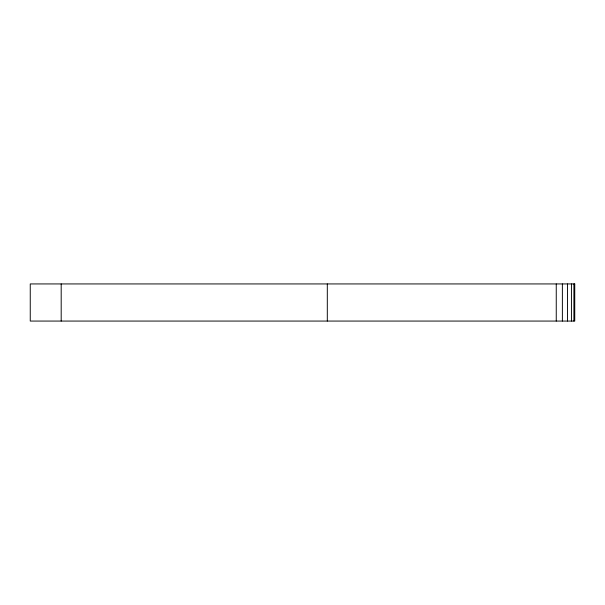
<?xml version="1.0" encoding="UTF-8"?>
<svg xmlns="http://www.w3.org/2000/svg" width="605" height="605" viewBox="0 0 605 605"><rect width="100%" height="100%" fill="white"/><g stroke="black" fill="none" stroke-linecap="round" stroke-linejoin="round"><path stroke-width="0.91" d="M573.903 283.934L573.903 321.066M571.438 283.934L571.438 321.066M567.498 283.934L567.498 321.066M562.378 283.934L562.378 321.066M556.252 283.934L556.252 321.066M327.305 283.934L327.305 321.066M61.188 283.934L61.188 321.066M574.75 283.934L30.25 283.934L30.25 321.066L574.75 321.066L574.75 283.934"/></g></svg>
